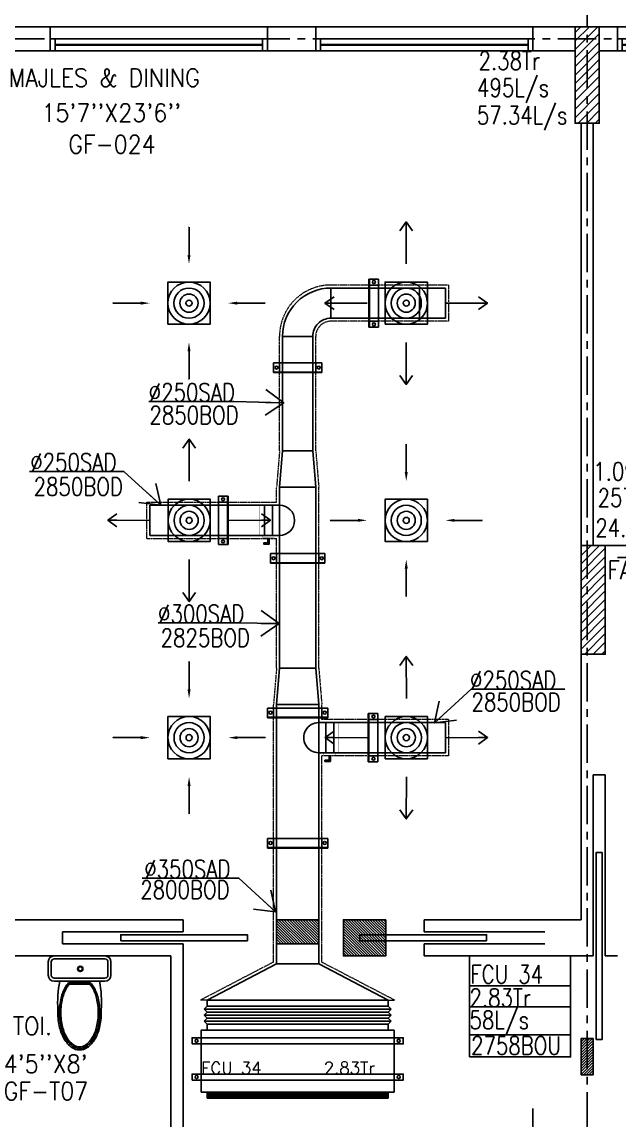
# Model space of a CAD drawing. Header units: millimetres. Extents: x -1288794 to 2153086, y -2701644 to -1428868.
# Drawn here: x 1111436 to 1116384, y -1482929 to -1473830 of the extents above; entities that cross this region are included whole.
import ezdxf

# ---------------------------------------------------------------- set-up
doc = ezdxf.new("R2010")
doc.units = ezdxf.units.MM
doc.header["$LTSCALE"] = 100
doc.linetypes.add('CENTER', pattern=[50.8, 31.75, -6.35, 6.35, -6.35])
doc.linetypes.add('HIDDEN', pattern=[9.525, 6.35, -3.175])
for name, color, linetype in [('A-ANNO-TEXT', 8, 'Continuous'), ('A-DOOR', 4, 'Continuous'), ('A-FLOR-PFIX', 8, 'Continuous'), ('A-GLAZ', 5, 'Continuous'), ('A-GRID', 253, 'CENTER'), ('A-WALL-FULL', 8, 'Continuous'), ('AC- VD', 5, 'Continuous'), ('AC-FD', 1, 'Continuous'), ('AC-HLTEXT', 100, 'Continuous'), ('AC-SAD', 3, 'Continuous'), ('AC-SAD TEXT', 3, 'Continuous'), ('AC-WALL OPENING', 1, 'Continuous'), ('FCU-AC', 160, 'Continuous'), ('L1-E014-C22-VAC (08-08-2010)$0$ETA-AC-DAMPER', 4, 'Continuous'), ('M-HANGER', 30, 'Continuous'), ('RCD RIGHT', 1, 'Continuous'), ('S-COL- HACT.', 9, 'Continuous'), ('S-COL.', 8, 'Continuous'), ('SCD  RIGHT', 3, 'Continuous')]:
    doc.layers.add(name, color=color, linetype=linetype)
doc.layers.add('INSULATION', color=1, linetype='Continuous', lineweight=5)
doc.styles.add('ROMAND', font='romand')
doc.styles.add('ROMANS', font='romans.shx', dxfattribs={"width": 0.8})
doc.styles.add('SIMPLEX', font='simplex.shx', dxfattribs={"width": 0.8})
doc.dimstyles.new('100 of DIM2', dxfattribs={"dimscale": 0, "dimtxt": 200, "dimasz": 150, "dimexe": 75, "dimexo": 200, "dimgap": 75, "dimtad": 1, "dimdec": 0, "dimrnd": 5, "dimzin": 0, "dimdsep": 46, "dimtxsty": 'ROMANS', "dimblk": 'ARCHTICK', "dimcen": 100, "dimclrd": 94, "dimclre": 94, "dimclrt": 2, "dimadec": 0, "dimazin": 0, "dimtfac": 1, "dimtdec": 0, "dimtofl": 0, "dimtmove": 2, "dimatfit": 3, "dimldrblk": 'OPEN90', "dimfxl": 75, "dimtolj": 1, "dimtzin": 0, "dimarcsym": 0})
pattern_1 = [(45, (2220225.743, -1109556.65), (-35.355339, 35.355339), [])]

# ---------------------------------------------------------------- blocks, each defined once
blk = doc.blocks.new('W-180')
for p, q in [((1800, 100), (0, 100)), ((40, 0), (40, 100)), ((1760, 100), (1760, 0)), ((1800, 0), (0, 0))]:
    blk.add_line(p, q)
at = {"linetype": 'Continuous'}
for p, q in [((1760, 53), (40, 53)), ((1760, 47), (40, 47))]:
    blk.add_line(p, q, dxfattribs=at)
blk = doc.blocks.new('WC-1')
for p, q in [((-210, 0), (210, 0)), ((-260, -160), (-260, -50)), ((-235, -160), (-235, -50)), ((-210, -25), (210, -25)), ((235, -50), (235, -160)), ((260, -50), (260, -160)), ((210, -185), (-210, -185)), ((210, -210), (-210, -210)), ((91.5, -222.5), (-91.5, -222.5)), ((85.8, -235), (-85.8, -235))]:
    blk.add_line(p, q)
for radius in [22.1, 17.1]:
    blk.add_circle((-6.1, -107.5), radius)
for centre, radius, start, end in [((-210, -50), 50, 90, 180), ((-210, -50), 25, 90, 180), ((210, -50), 50, 360, 90), ((210, -50), 25, 360, 90), ((-210, -160), 50, 180, 270), ((-210, -160), 25, 180, 270), ((210, -160), 25, 270, 360), ((210, -160), 50, 270, 360), ((722.3, -383.2), 904.1, 168.95288, 184.06317), ((178.2, -428.2), 340.7, 149.85861, 166.47658), ((178.2, -428.2), 328.2, 149.85861, 166.47658), ((68.6, -364.5), 214, 138.41516, 149.85861), ((68.6, -364.5), 201.5, 139.99435, 149.85861), ((-68.6, -364.5), 201.5, 30.14139, 40.00565), ((-68.6, -364.5), 214, 30.14139, 41.58484), ((-178.2, -428.2), 328.2, 13.52342, 30.14139), ((-178.2, -428.2), 340.7, 13.52342, 30.14139), ((352.1, -470), 519.6, 166.47658, 180), ((352.1, -470), 507.1, 166.47658, 180), ((-352.1, -470), 507.1, 360, 13.52342), ((-352.1, -470), 519.6, 360, 13.52342), ((352.1, -470), 532.1, 177.55413, 180), ((-352.1, -470), 532.1, 360, 2.44587), ((352.1, -470), 532.1, 180, 193.52342), ((352.1, -470), 519.6, 180, 193.52342), ((352.1, -470), 507.1, 180, 193.52342), ((-352.1, -470), 507.1, 346.47658, 360), ((-352.1, -470), 519.6, 346.47658, 360), ((-352.1, -470), 532.1, 346.47658, 360), ((178.2, -511.8), 353.2, 193.52342, 210.14139), ((178.2, -511.8), 340.7, 193.52342, 210.14139), ((178.2, -511.8), 328.2, 193.52342, 210.14139), ((-178.2, -511.8), 328.2, 329.85861, 346.47658), ((-178.2, -511.8), 340.7, 329.85861, 346.47658), ((-178.2, -511.8), 353.2, 329.85861, 346.47658), ((68.6, -575.5), 226.5, 210.14139, 234.49716), ((68.6, -575.5), 214, 210.14139, 234.49716), ((68.6, -575.5), 201.5, 210.14139, 234.49716), ((-68.6, -575.5), 201.5, 305.50284, 329.85861), ((-68.6, -575.5), 214, 305.50284, 329.85861), ((-68.6, -575.5), 226.5, 305.50284, 329.85861), ((0, -671.6), 108.4, 234.49716, 270), ((0, -671.6), 95.9, 234.49716, 270), ((0, -671.6), 83.4, 234.49716, 270), ((0, -671.6), 83.4, 270, 305.50284), ((0, -671.6), 95.9, 270, 305.50284), ((0, -671.6), 108.4, 270, 305.50284)]:
    blk.add_arc(centre, radius, start, end)
at = {"linetype": 'Continuous', "ltscale": 50}
blk.add_arc((-722.3, -383.2), 904.1, 355.93683, 11.04712, dxfattribs=at)
blk = doc.blocks.new('_ArchTick')
at = {"color": 0, "linetype": 'ByBlock', "const_width": 0.15}
blk.add_lwpolyline([(-0.5, -0.5), (0.5, 0.5)], dxfattribs=at)
blk = doc.blocks.new('cdcdcd')
at = {"layer": 'RCD RIGHT'}
for points in [[(0, 400), (0, 630.4), (0.4, 630.4)], [(-400, 0), (-630.4, 0), (-630.4, -0.4)], [(400, 0), (630.4, 0), (630.4, -0.4)], [(0, -400), (0, -630.4), (0.4, -630.4)]]:
    blk.add_lwpolyline(points, dxfattribs=at)
blk.add_lwpolyline([(-175, -175), (175, -175), (175, 175), (-175, 175)], close=True, dxfattribs=at)
for radius in [175, 125, 75, 25]:
    blk.add_circle((0, 0), radius, dxfattribs=at)
for points in [[(-12.5, 400), (0, 325), (12.5, 400)], [(-400, 12.5), (-325, 0), (-400, -12.5)], [(400, 12.5), (325, 0), (400, -12.5)], [(-12.5, -400), (0, -325), (12.5, -400)]]:
    blk.add_solid(points, dxfattribs=at)
blk = doc.blocks.new('fcu 2.5 tr')
h = blk.add_hatch()
h.set_pattern_fill('NET', color=3)
h.paths.add_polyline_path([(83171.5, -1587743.1), (81671.5, -1587743.1), (81671.5, -1587793.1), (83171.5, -1587793.1)])
at = {"layer": 'FCU-AC'}
for p, q in [((81671.5, -1587030.1), (81646.5, -1587055.1)), ((83171.5, -1587030.1), (81671.5, -1587030.1)), ((83196.5, -1587055.1), (83171.5, -1587030.1)), ((83196.5, -1587055.1), (81646.5, -1587055.1)), ((81671.5, -1587080.1), (81646.5, -1587055.1)), ((81671.5, -1587080.1), (81646.5, -1587105.1)), ((83196.5, -1587105.1), (81646.5, -1587105.1)), ((81671.5, -1587130.1), (81646.5, -1587105.1)), ((83171.5, -1587080.1), (81671.5, -1587080.1)), ((83171.5, -1587080.1), (81671.5, -1587080.1)), ((83196.5, -1587055.1), (83171.5, -1587080.1)), ((83196.5, -1587105.1), (83171.5, -1587080.1)), ((83196.5, -1587105.1), (83171.5, -1587130.1)), ((81671.5, -1587130.1), (81646.5, -1587155.1)), ((83196.5, -1587155.1), (81646.5, -1587155.1)), ((81671.5, -1587180.1), (81646.5, -1587155.1)), ((83171.5, -1587130.1), (81671.5, -1587130.1)), ((83171.5, -1587130.1), (81671.5, -1587130.1)), ((83196.5, -1587155.1), (83171.5, -1587130.1)), ((83196.5, -1587155.1), (83171.5, -1587180.1))]:
    blk.add_line(p, q, dxfattribs=at)
at = {"layer": 'FCU-AC', "color": 1}
for p, q in [((83171.5, -1586980.1), (81671.5, -1586980.1)), ((81671.5, -1586980.1), (81671.5, -1587030.1)), ((81671.5, -1587030.1), (83171.5, -1587030.1)), ((83171.5, -1587030.1), (83171.5, -1586980.1)), ((83171.5, -1587180.1), (81671.5, -1587180.1)), ((81671.5, -1587180.1), (81671.5, -1587230.1)), ((83171.5, -1587230.1), (83171.5, -1587180.1)), ((81671.5, -1587230.1), (83171.5, -1587230.1))]:
    blk.add_line(p, q, dxfattribs=at)
at = {"layer": 'FCU-AC', "color": 6}
for points in [[(81546.5, -1587343.1), (83296.5, -1587343.1), (83296.5, -1587293.1), (81546.5, -1587293.1)], [(81546.5, -1587643.1), (83296.5, -1587643.1), (83296.5, -1587593.1), (81546.5, -1587593.1)]]:
    blk.add_lwpolyline(points, close=True, dxfattribs=at)
at = {"layer": 'FCU-AC'}
blk.add_lwpolyline([(81621.5, -1587743.1), (83221.5, -1587743.1), (83221.5, -1587230.1), (81621.5, -1587230.1)], close=True, dxfattribs=at)
at = {"layer": 'FCU-AC', "color": 3}
blk.add_lwpolyline([(81671.5, -1587793.1), (83171.5, -1587793.1), (83171.5, -1587743.1), (81671.5, -1587743.1)], close=True, dxfattribs=at)
at = {"layer": 'FCU-AC', "color": 6}
for centre in [(81584, -1587318.1), (83259, -1587318.1), (81584, -1587618.1), (83259, -1587618.1)]:
    blk.add_circle(centre, 12.5, dxfattribs=at)
blk = doc.blocks.new('*U358')
at = {"layer": 'L1-E014-C22-VAC (08-08-2010)$0$ETA-AC-DAMPER', "color": 5}
for p, q in [((-33, 0), (-33, 250)), ((33, 0), (33, 250))]:
    blk.add_line(p, q, dxfattribs=at)
for points, const_width in [([(-90.8, 250), (90.8, 250)], 1.82), ([(0, 0), (0, 264)], 1.5), ([(-90.8, 0), (90.8, 0)], 1.82), ([(-47.8, 0), (-47.8, -20.2), (48.2, -20.2), (48.2, 0)], 1.5)]:
    blk.add_lwpolyline(points, dxfattribs=dict(at, const_width=const_width))
at = {"layer": 'L1-E014-C22-VAC (08-08-2010)$0$ETA-AC-DAMPER', "color": 5, "const_width": 1.82}
blk.add_lwpolyline([(75, 250), (75, 0), (-75, 0), (-75, 250)], close=True, dxfattribs=at)
at = {"layer": 'L1-E014-C22-VAC (08-08-2010)$0$ETA-AC-DAMPER', "color": 5}
blk.add_lwpolyline([(5.7, -20.2), (5.7, -61.7), (40.1, -61.7), (40.1, -71.6), (-5.7, -71.6), (-5.7, -20.2)], dxfattribs=at)
blk = doc.blocks.new('*U393')
at = {"linetype": 'Continuous'}
for p, q in [((-37.5, -218.2), (-37.5, 281.8)), ((42.5, 281.8), (-37.5, 281.8)), ((37.5, -218.2), (37.5, 281.8)), ((42.5, -218.2), (42.5, 281.8)), ((42.5, 231.8), (-37.5, 231.8)), ((42.5, -168.2), (-37.5, -168.2)), ((42.5, -218.2), (-37.5, -218.2))]:
    blk.add_line(p, q, dxfattribs=at)
for centre in [(0, 256.8), (0, -193.2)]:
    blk.add_circle(centre, 12.5, dxfattribs=at)
blk = doc.blocks.new('*U394')
at = {"linetype": 'Continuous'}
for p, q in [((-37.5, -193.2), (-37.5, 256.8)), ((42.5, 256.8), (-37.5, 256.8)), ((42.5, 206.8), (-37.5, 206.8)), ((37.5, -193.2), (37.5, 256.8)), ((42.5, -193.2), (42.5, 256.8)), ((42.5, -143.2), (-37.5, -143.2)), ((42.5, -193.2), (-37.5, -193.2))]:
    blk.add_line(p, q, dxfattribs=at)
for centre in [(0, 231.8), (0, -168.2)]:
    blk.add_circle(centre, 12.5, dxfattribs=at)
blk = doc.blocks.new('*U395')
at = {"linetype": 'Continuous'}
for p, q in [((-37.5, -168.2), (-37.5, 231.8)), ((42.5, 231.8), (-37.5, 231.8)), ((37.5, -168.2), (37.5, 231.8)), ((42.5, -168.2), (42.5, 231.8)), ((42.5, 181.8), (-37.5, 181.8)), ((42.5, -118.2), (-37.5, -118.2)), ((42.5, -168.2), (-37.5, -168.2))]:
    blk.add_line(p, q, dxfattribs=at)
for centre in [(0, 206.8), (0, -143.2)]:
    blk.add_circle(centre, 12.5, dxfattribs=at)
blk = doc.blocks.new('*U396')
at = {"linetype": 'Continuous'}
for p, q in [((-37.5, -156.4), (-37.5, 243.6)), ((42.5, 243.6), (-37.5, 243.6)), ((42.5, 193.6), (-37.5, 193.6)), ((37.5, -156.4), (37.5, 243.6)), ((42.5, -156.4), (42.5, 243.6)), ((42.5, -106.4), (-37.5, -106.4)), ((42.5, -156.4), (-37.5, -156.4))]:
    blk.add_line(p, q, dxfattribs=at)
for centre in [(0, 218.6), (0, -131.4)]:
    blk.add_circle(centre, 12.5, dxfattribs=at)
blk = doc.blocks.new('*U397')
at = {"linetype": 'Continuous'}
for p, q in [((-37.5, -156.4), (-37.5, 243.6)), ((42.5, 243.6), (-37.5, 243.6)), ((42.5, 193.6), (-37.5, 193.6)), ((37.5, -156.4), (37.5, 243.6)), ((42.5, -156.4), (42.5, 243.6)), ((42.5, -106.4), (-37.5, -106.4)), ((42.5, -156.4), (-37.5, -156.4))]:
    blk.add_line(p, q, dxfattribs=at)
for centre in [(0, 218.6), (0, -131.4)]:
    blk.add_circle(centre, 12.5, dxfattribs=at)
blk = doc.blocks.new('*U372')
at = {"linetype": 'Continuous'}
for p, q in [((-37.5, -153.1), (-37.5, 246.9)), ((42.5, 246.9), (-37.5, 246.9)), ((42.5, 196.9), (-37.5, 196.9)), ((37.5, -153.1), (37.5, 246.9)), ((42.5, -153.1), (42.5, 246.9)), ((42.5, -103.1), (-37.5, -103.1)), ((42.5, -153.1), (-37.5, -153.1))]:
    blk.add_line(p, q, dxfattribs=at)
for centre in [(0, 221.9), (0, -128.1)]:
    blk.add_circle(centre, 12.5, dxfattribs=at)
blk = doc.blocks.new('abcd')
at = {"layer": 'SCD  RIGHT'}
blk.add_lwpolyline([(558555, -1481705), (558905, -1481705), (558905, -1481355), (558555, -1481355)], close=True, dxfattribs=at)
for radius in [175, 125, 75, 25]:
    blk.add_circle((558730, -1481530), radius, dxfattribs=at)
for points in [[(558729.6, -1480856.5), (558730.4, -1481205)], [(558056.5, -1481529.6), (558405, -1481530.4)], [(559403.5, -1481529.6), (559055, -1481530.4)], [(558729.6, -1482203.5), (558730.4, -1481855)]]:
    blk.add_leader(points, dimstyle='100 of DIM2', override={"dimscale": 1, "dimasz": 75, "dimtad": 0, "dimclrd": 3, "dimfxl": 0.2}, dxfattribs=at)

msp = doc.modelspace()

# ---------------------------------------------------------------- hatches: boundary and pattern name
at = {"layer": 'AC-FD', "linetype": 'ByBlock'}
h = msp.add_hatch(dxfattribs=at)
h.set_pattern_fill('ANSI31', color=256, scale=5, angle=90, style=0)
h.set_pattern_definition([(135, (-477900.194, -1543385.617), (-11.22532015, -11.22532015), [])])
h.paths.add_polyline_path([(1113895.6, -1481468.6), (1113895.6, -1481268.6), (1113545.6, -1481268.6), (1113545.6, -1481468.6)])
at = {"layer": 'AC-WALL OPENING', "linetype": 'ByBlock'}
h = msp.add_hatch(dxfattribs=at)
h.set_pattern_fill('ANSI31', color=256, scale=5, angle=-90, style=0)
h.set_pattern_definition([(315, (2706070.56, -1419328.635), (11.22532015, 11.22532015), [])])
h.paths.add_polyline_path([(1114100.6, -1481268.6), (1114100.6, -1481568.6), (1114450.6, -1481568.6), (1114450.6, -1481268.6)])
h = msp.add_hatch(dxfattribs=at)
h.set_pattern_fill('ANSI31', color=256, scale=5, angle=-180, style=0)
h.set_pattern_definition([(225, (1178110.563, -3074224.717), (11.22532015, -11.22532015), [])])
h.paths.add_polyline_path([(1116170.6, -1482254.7), (1116070.6, -1482254.7), (1116070.6, -1482554.7), (1116170.6, -1482554.7)])
at = {"layer": 'S-COL- HACT.', "linetype": 'Continuous', "ltscale": 3}
h = msp.add_hatch(dxfattribs=at)
h.set_pattern_fill('ANSI31', color=256, scale=400, style=0)
h.set_pattern_definition(pattern_1)
h.paths.add_polyline_path([(1116020.6, -1473868.6), (1116020.6, -1474668.6), (1116220.6, -1474668.6), (1116220.6, -1473868.6)])
h = msp.add_hatch(dxfattribs=at)
h.set_pattern_fill('ANSI31', color=256, scale=400, style=0)
h.set_pattern_definition(pattern_1)
h.paths.add_polyline_path([(1116070.6, -1478168.6), (1116070.6, -1479068.6), (1116270.6, -1479068.6), (1116270.6, -1478168.6)])

# ---------------------------------------------------------------- linework, layer by layer
at = {"layer": 'A-DOOR', "ltscale": 3}
for points in [[(1116245.6, -1480711.1), (1116195.6, -1480711.1), (1116195.6, -1482261.1), (1116245.6, -1482261.1), (1116245.6, -1480711.1)], [(1112254.6, -1481443.6), (1112254.6, -1481393.6), (1113304.6, -1481393.6), (1113304.6, -1481443.6), (1112254.6, -1481443.6)], [(1115286.6, -1481443.6), (1115286.6, -1481393.6), (1114236.6, -1481393.6), (1114236.6, -1481443.6), (1115286.6, -1481443.6)]]:
    msp.add_lwpolyline(points, dxfattribs=at)
at = {"layer": 'A-GLAZ', "ltscale": 3}
for p, q in [((1113470.6, -1473868.6), (1111670.6, -1473868.6)), ((1115670.6, -1473868.6), (1113870.6, -1473868.6)), ((1118170.6, -1473868.6), (1116370.6, -1473868.6))]:
    msp.add_line(p, q, dxfattribs=at)
at = {"layer": 'A-GRID', "ltscale": 0.1}
for p, q in [((1116120.6, -1466442.6), (1116120.6, -1514577)), ((1086413.3, -1473968.6), (1129952.9, -1473968.6))]:
    msp.add_line(p, q, dxfattribs=at)
at = {"layer": 'A-WALL-FULL', "ltscale": 3}
for p, q in [((1111070.6, -1473868.6), (1111670.6, -1473868.6)), ((1111670.6, -1474068.6), (1111670.6, -1473868.6)), ((1113470.6, -1473868.6), (1113870.6, -1473868.6)), ((1113470.6, -1474068.6), (1113470.6, -1473868.6)), ((1113870.6, -1474068.6), (1113870.6, -1473868.6)), ((1115670.6, -1473868.6), (1116370.6, -1473868.6)), ((1115670.6, -1474068.6), (1115670.6, -1473868.6)), ((1116370.6, -1474068.6), (1116370.6, -1473868.6)), ((1111270.6, -1474068.6), (1111670.6, -1474068.6)), ((1113470.6, -1474068.6), (1113870.6, -1474068.6)), ((1115670.6, -1474068.6), (1116020.6, -1474068.6)), ((1116220.6, -1474068.6), (1116370.6, -1474068.6)), ((1116070.6, -1474668.6), (1116070.6, -1481268.6)), ((1116170.6, -1474668.6), (1116170.6, -1478168.6)), ((1116170.6, -1478168.6), (1118570.6, -1478168.6)), ((1116370.6, -1478268.6), (1118570.6, -1478268.6)), ((1116170.6, -1480068.6), (1116170.6, -1481568.6)), ((1116170.6, -1480068.6), (1116270.6, -1480068.6)), ((1116270.6, -1480068.6), (1116270.6, -1481568.6)), ((1111270.6, -1481268.6), (1112770.6, -1481268.6)), ((1112770.6, -1481368.6), (1112770.6, -1481268.6)), ((1116070.6, -1481268.6), (1114770.6, -1481268.6)), ((1114770.6, -1481368.6), (1114770.6, -1481268.6)), ((1111770.6, -1481368.6), (1112770.6, -1481368.6)), ((1111770.6, -1481368.6), (1111770.6, -1481468.6)), ((1115770.6, -1481368.6), (1114770.6, -1481368.6)), ((1111770.6, -1481468.6), (1112770.6, -1481468.6)), ((1112770.6, -1481568.6), (1112770.6, -1481468.6)), ((1115770.6, -1481468.6), (1114770.6, -1481468.6)), ((1114770.6, -1481568.6), (1114770.6, -1481468.6)), ((1111270.6, -1481568.6), (1112670.6, -1481568.6)), ((1112670.6, -1481568.6), (1112670.6, -1484086.6)), ((1112770.6, -1481568.6), (1112770.6, -1483118.6)), ((1116070.6, -1481568.6), (1114770.6, -1481568.6)), ((1116170.6, -1481568.6), (1116070.6, -1481568.6)), ((1116370.6, -1481568.6), (1116270.6, -1481568.6))]:
    msp.add_line(p, q, dxfattribs=at)
at = {"layer": 'A-WALL-FULL', "linetype": 'Continuous', "ltscale": 3}
for p, q in [((1116020.6, -1474068.6), (1116020.6, -1474668.6)), ((1116220.6, -1474668.6), (1116220.6, -1474068.6)), ((1116020.6, -1474668.6), (1116220.6, -1474668.6))]:
    msp.add_line(p, q, dxfattribs=at)
at = {"layer": 'AC-FD', "linetype": 'ByBlock'}
msp.add_lwpolyline([(1113545.6, -1481468.6), (1113545.6, -1481268.6), (1113895.6, -1481268.6), (1113895.6, -1481468.6)], close=True, dxfattribs=at)
at = {"layer": 'AC-SAD'}
for p, q in [((1114945.6, -1476035.1), (1113995.6, -1476034.7, 0)), ((1113995.6, -1476034.7, 0), (1113995.6, -1476284.7, 0)), ((1114729.5, -1476035.1), (1114729.4, -1476285.1)), ((1114945.6, -1476035.1), (1114945.5, -1476285.1)), ((1114945.5, -1476285.1), (1113995.6, -1476284.7)), ((1113595.6, -1477384.7), (1113595.6, -1476434.7)), ((1113845.6, -1476434.7), (1113595.6, -1476434.7)), ((1113845.6, -1477384.7), (1113845.6, -1476434.7)), ((1113595.6, -1477384.7), (1113570.6, -1477684.7)), ((1113595.6, -1477384.7), (1113845.6, -1477384.7)), ((1113845.6, -1477384.7), (1113870.6, -1477684.7)), ((1113570.6, -1479185.5), (1113570.6, -1477684.7)), ((1113570.6, -1477684.7), (1113870.6, -1477684.7)), ((1113870.6, -1479185.5), (1113870.6, -1477684.7)), ((1112496.3, -1477835.1), (1113570.5, -1477834.7)), ((1112496.4, -1478085.1), (1112496.3, -1477835.1)), ((1112496.4, -1478085.1), (1113570.6, -1478084.7)), ((1113570.6, -1479185.5), (1113545.6, -1479485.5)), ((1113870.6, -1479185.5), (1113570.6, -1479185.5)), ((1113870.6, -1479185.5), (1113895.6, -1479485.5)), ((1113545.6, -1481634.6), (1113545.6, -1479485.5)), ((1113895.6, -1479485.5), (1113545.6, -1479485.5)), ((1113895.6, -1481634.6), (1113895.6, -1479484.4)), ((1114946.4, -1479635.8), (1113895.6, -1479635.5)), ((1114946.4, -1479635.9), (1114946.3, -1479885.9)), ((1114946.3, -1479885.8), (1113895.6, -1479885.5)), ((1113545.6, -1481634.6), (1112970.6, -1481934.6)), ((1113545.6, -1481634.6), (1113895.6, -1481634.6)), ((1113895.6, -1481634.6), (1114470.6, -1481934.6)), ((1112970.6, -1481934.6), (1114470.6, -1481934.6))]:
    msp.add_line(p, q, dxfattribs=at)
for centre, radius, start, end in [((1113995.6, -1476434.7, 0), 400, 89.98054, 180), ((1113995.6, -1476434.7, 0), 150, 89.98054, 180), ((1113570.5, -1477959.7), 125, 270.01947, 90.01947), ((1113895.6, -1479760.5, 0), 125, 89.98056, 269.98056)]:
    msp.add_arc(centre, radius, start, end, dxfattribs=at)
at = {"layer": 'AC-SAD TEXT'}
for p, q in [((1115145, -1481818.2), (1115982.1, -1481818.2)), ((1115145, -1481990.7), (1115982.1, -1481990.7)), ((1115145, -1482221.9), (1115982.1, -1482221.9))]:
    msp.add_line(p, q, dxfattribs=at)
msp.add_lwpolyline([(1115145, -1482406.4), (1115982.1, -1482406.4), (1115982.1, -1481568.6), (1115145, -1481568.6)], close=True, dxfattribs=at)
at = {"layer": 'AC-WALL OPENING', "linetype": 'ByBlock'}
for points in [[(1114450.6, -1481268.6), (1114450.6, -1481568.6), (1114100.6, -1481568.6), (1114100.6, -1481268.6)], [(1116170.6, -1482554.7), (1116070.6, -1482554.7), (1116070.6, -1482254.7), (1116170.6, -1482254.7)]]:
    msp.add_lwpolyline(points, close=True, dxfattribs=at)
at = {"layer": 'INSULATION', "linetype": 'HIDDEN', "ltscale": 0.01}
for p, q in [((1114970.6, -1476010.1), (1113995.6, -1476009.7, 0)), ((1114970.6, -1476010.1), (1114970.5, -1476310.1)), ((1114970.5, -1476310.1), (1113995.6, -1476309.7)), ((1113570.6, -1477383.7), (1113570.6, -1476434.7)), ((1113870.6, -1477383.7), (1113870.6, -1476434.7)), ((1113570.6, -1477383.7), (1113545.6, -1477683.7)), ((1113870.6, -1477383.7), (1113895.6, -1477683.7)), ((1113545.6, -1477809.7), (1113545.6, -1477683.7)), ((1113895.6, -1479184.4), (1113895.6, -1477683.7)), ((1112471.3, -1477810.1), (1113545.6, -1477809.7)), ((1112471.4, -1478110.1), (1112471.3, -1477810.1)), ((1112471.4, -1478110.1), (1113545.6, -1478109.7)), ((1113545.6, -1479184.4), (1113545.6, -1478109.7)), ((1113545.6, -1479184.4), (1113520.6, -1479484.4)), ((1113895.6, -1479184.4), (1113920.6, -1479483.4)), ((1113520.6, -1481619.5), (1113520.6, -1479484.4)), ((1113920.6, -1479610.5), (1113920.6, -1479483.4)), ((1114971.4, -1479610.8), (1113920.6, -1479610.5)), ((1114971.4, -1479610.8), (1114971.3, -1479910.8)), ((1113920.6, -1481619.5), (1113920.6, -1479910.5)), ((1114971.3, -1479910.8), (1113920.6, -1479910.5)), ((1113520.6, -1481619.5), (1112916.5, -1481934.6)), ((1113920.6, -1481619.5), (1114524.6, -1481934.6)), ((1112970.6, -1481934.6), (1112916.5, -1481934.6)), ((1114470.6, -1481934.6), (1114524.6, -1481934.6))]:
    msp.add_line(p, q, dxfattribs=at)
for radius in [425, 125]:
    msp.add_arc((1113995.6, -1476434.7, 0), radius, 89.98054, 180, dxfattribs=at)
at = {"layer": 'S-COL.', "linetype": 'Continuous', "ltscale": 3}
msp.add_line((1115670.6, -1482833.7), (1115670.6, -1483033.7), dxfattribs=at)
for points in [[(1116020.6, -1473868.6), (1116020.6, -1474668.6), (1116220.6, -1474668.6), (1116220.6, -1473868.6)], [(1116070.6, -1478168.6), (1116070.6, -1479068.6), (1116270.6, -1479068.6), (1116270.6, -1478168.6)], [(1116070.6, -1478168.6), (1116070.6, -1479068.6), (1116270.6, -1479068.6), (1116270.6, -1478168.6)], [(1116070.6, -1478168.6), (1116070.6, -1479068.6), (1116270.6, -1479068.6), (1116270.6, -1478168.6)]]:
    msp.add_lwpolyline(points, close=True, dxfattribs=at)

# ---------------------------------------------------------------- block references
at = {"layer": 'A-FLOR-PFIX', "ltscale": 3, "xscale": -1}
msp.add_blockref('WC-1', (1111913.2, -1481568.6), dxfattribs=at)
at = {"layer": 'A-GLAZ', "ltscale": 3}
for p in [(1111670.6, -1474068.6), (1113870.6, -1474068.6), (1116370.6, -1474068.6)]:
    msp.add_blockref('W-180', p, dxfattribs=at)
at = {"layer": 'AC- VD', "xscale": -1}
for p in [(1113479.8, -1478084.7), (1113986.4, -1479885.5)]:
    msp.add_blockref('*U358', p, dxfattribs=at)
at = {"layer": 'FCU-AC', "color": 3}
msp.add_blockref('fcu 2.5 tr', (1031299, 105045.4), dxfattribs=at)
at = {"layer": 'M-HANGER', "xscale": -1}
for name, p in [('*U396', (1114352.5, -1476203.4)), ('*U397', (1114348.8, -1479804.1))]:
    msp.add_blockref(name, p, dxfattribs=at)
for name, p, rotation in [('*U395', (1113752.4, -1476693.1), 90), ('*U372', (1113102.6, -1477912.8), 180), ('*U394', (1113752.4, -1478273.1), 90), ('*U393', (1113752.4, -1479553.1), 90), ('*U393', (1113752.4, -1480633.1), 90)]:
    msp.add_blockref(name, p, dxfattribs=dict(at, rotation=rotation))
at = {"layer": 'RCD RIGHT'}
for p in [(1112820.1, -1476159.6), (1112820.8, -1479760.4)]:
    msp.add_blockref('cdcdcd', p, dxfattribs=at)
at = {"layer": 'RCD RIGHT', "xscale": -1}
msp.add_blockref('cdcdcd', (1114620.6, -1477959.6), dxfattribs=at)
at = {"layer": 'SCD  RIGHT'}
for p in [(555890.6, 5370.4), (555891.3, 1769.6)]:
    msp.add_blockref('abcd', p, dxfattribs=at)
at = {"layer": 'SCD  RIGHT', "xscale": -1}
msp.add_blockref('abcd', (1671551.3, 3570.4), dxfattribs=at)

# ---------------------------------------------------------------- texts
at = {"layer": 'A-ANNO-TEXT', "style": 'ROMANS', "width": 0.9}
for s, p in [('MAJLES & DINING', (1111324.5, -1474366.9)), ("15'7''X23'6''", (1111597.8, -1474657.4)), ('GF-024', (1111819.9, -1474918.4)), ('FAMILY LIVING', (1116287.1, -1478446.2)), ('TOI.', (1111360.6, -1482224.2)), ("4'5''X8'", (1111284.5, -1482538.9)), ('GF-T07', (1111284.5, -1482763.9))]:
    msp.add_text(s, height=150, dxfattribs=at).set_placement(p)
at = {"layer": 'AC-HLTEXT', "style": 'ROMAND'}
for s, p in [('FCU 34', (1112920.6, -1482547.6)), ('2.83Tr', (1113938, -1482547.6))]:
    msp.add_text(s, height=100, dxfattribs=at).set_placement(p)
at = {"layer": 'AC-SAD TEXT', "style": 'SIMPLEX', "width": 0.8}
for s, p in [('2.38Tr', (1115220, -1474225.7)), ('495L/s', (1115208, -1474449.2)), ('495L/s', (1115208, -1474449.2)), ('57.34L/s', (1115205.9, -1474677.4)), ('57.34L/s', (1115205.9, -1474677.4)), ('%%C250SAD', (1112486.7, -1476974.6)), ('2850BOD', (1112492.1, -1477162.3)), ('%%C250SAD', (1111504.6, -1477554.9)), ('1.09Tr', (1116170.6, -1477629.3)), ('2850BOD', (1111532.4, -1477755)), ('257L/s', (1116207, -1477847)), ('24.91L/s', (1116188.3, -1478097.3)), ('%%C300SAD', (1112563.9, -1478809.8)), ('2825BOD', (1112585.4, -1479007.9)), ('%%C250SAD', (1115149.8, -1479359.2)), ('2850BOD', (1115161.5, -1479540.6)), ('%%C350SAD', (1112449.2, -1480924.8)), ('2800BOD', (1112416.2, -1481095.4)), ('FCU 34', (1115153, -1481797)), ('2.83Tr', (1115145, -1481990.7)), ('58L/s', (1115145, -1482174.1)), ('2758BOU', (1115158.2, -1482386.5))]:
    msp.add_text(s, height=150, dxfattribs=at).set_placement(p)
at = {"layer": 'AC-SAD TEXT', "style": 'ROMAND'}
for s, p in [('FCU 34', (1112920.6, -1482547.6)), ('2.83Tr', (1113938, -1482547.6))]:
    msp.add_text(s, height=100, dxfattribs=at).set_placement(p)

# ---------------------------------------------------------------- leaders
at = {"layer": 'AC-SAD TEXT'}
for points in [[(1113605.1, -1476985.8), (1113190.5, -1476974.6), (1112486.7, -1476974.6)], [(1112585.8, -1477833.5), (1112280.7, -1477554.9), (1111498.7, -1477554.9)], [(1113566.9, -1478815.3), (1113202.3, -1478809.8), (1112563.9, -1478809.8)], [(1114853.8, -1479637.8), (1115158.9, -1479359.2), (1115934.2, -1479359.2)], [(1113537.8, -1481203.4), (1113232.6, -1480924.8), (1112431.2, -1480924.8)]]:
    msp.add_leader(points, dimstyle='100 of DIM2', override={"dimscale": 1, "dimtad": 0, "dimfxl": 0.2}, dxfattribs=at)

doc.saveas('drawing.dxf')
